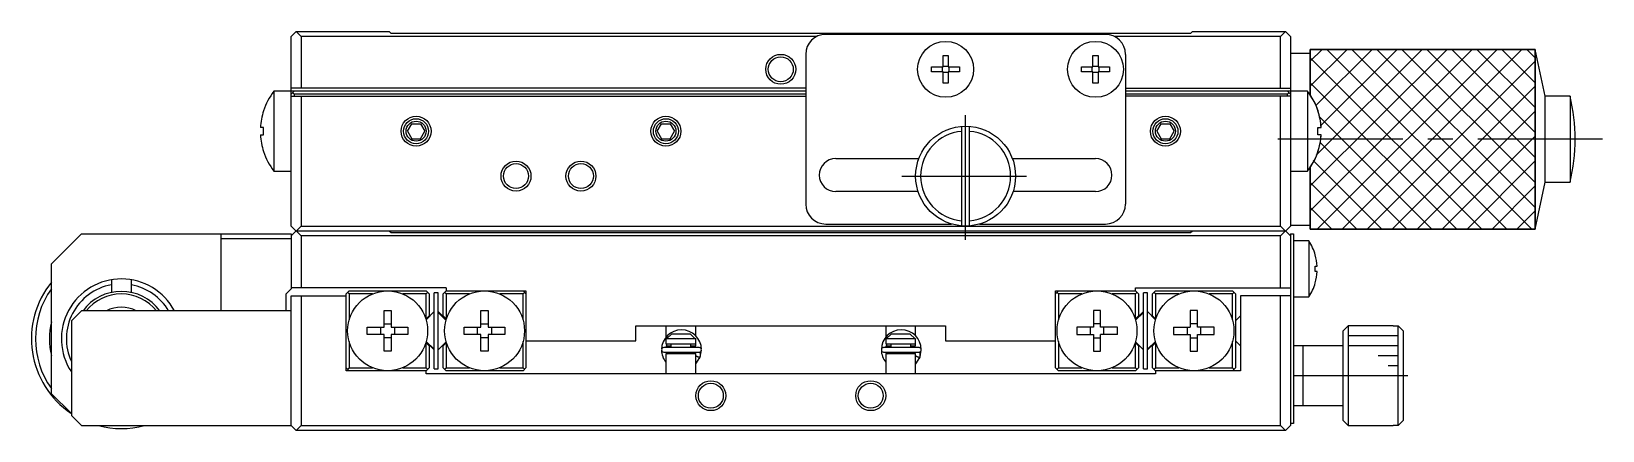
# Model space of a CAD drawing. Extents: x -157 to 386, y 5 to 334.
# Drawn here: x -16.5 to 140.8, y 293.9 to 333.9 of the extents above; entities that cross this region are included whole.
import ezdxf

# ---------------------------------------------------------------- set-up
doc = ezdxf.new("R2010")
doc.units = 0
doc.header["$LTSCALE"] = 10
doc.linetypes.add('CENTER', pattern=[2, 1.25, -0.25, 0.25, -0.25])
doc.layers.get('0').update_dxf_attribs({"linetype": 'CONTINUOUS'})
doc.layers.add('CENTER', color=1, linetype='CENTER')

msp = doc.modelspace()

# ---------------------------------------------------------------- linework, layer by layer
at = {"color": 7, "linetype": 'CONTINUOUS'}
for p, q in [((9.53937, 333.406287), (10.03937, 333.906287)), ((9.53937, 314.406287), (9.53937, 333.406287)), ((10.03937, 333.906287), (10.53937, 333.406287)), ((10.03937, 333.906287), (19.33937, 333.906287)), ((10.53937, 333.406287), (10.53937, 328.206287)), ((62.16759, 333.406287), (10.53937, 333.406287)), ((19.53937, 333.706287), (19.33937, 333.906287)), ((99.53937, 333.706287), (19.53937, 333.706287)), ((91.03937, 333.606287), (63.03937, 333.606287)), ((108.53937, 333.406287), (91.91115, 333.406287)), ((99.73937, 333.906287), (99.53937, 333.706287)), ((99.73937, 333.906287), (109.03937, 333.906287)), ((108.53937, 333.406287), (109.03937, 333.906287)), ((108.53937, 328.206287), (108.53937, 333.406287)), ((109.03937, 333.906287), (109.53937, 333.406287)), ((109.53937, 333.406287), (109.53937, 314.406287)), ((135.03937, 327.406287), (134.03937, 332.106287)), ((61.03937, 331.606287), (61.03937, 316.606287)), ((73.640231, 329.846287), (73.640231, 330.366287)), ((73.640231, 330.366287), (74.77937, 330.366287)), ((74.709928, 329.846287), (74.709928, 330.366287)), ((74.77937, 331.505426), (75.29937, 331.505426)), ((74.77937, 330.366287), (74.77937, 331.505426)), ((74.77937, 330.435729), (75.29937, 330.435729)), ((75.29937, 331.505426), (75.29937, 330.366287)), ((75.29937, 330.366287), (76.438509, 330.366287)), ((75.368812, 330.366287), (75.368812, 329.846287)), ((76.438509, 330.366287), (76.438509, 329.846287)), ((88.640231, 329.846287), (88.640231, 330.366287)), ((88.640231, 330.366287), (89.77937, 330.366287)), ((89.709928, 329.846287), (89.709928, 330.366287)), ((89.77937, 331.505426), (90.29937, 331.505426)), ((89.77937, 330.366287), (89.77937, 331.505426)), ((89.77937, 330.435729), (90.29937, 330.435729)), ((90.29937, 331.505426), (90.29937, 330.366287)), ((90.29937, 330.366287), (91.438509, 330.366287)), ((90.368812, 330.366287), (90.368812, 329.846287)), ((91.438509, 330.366287), (91.438509, 329.846287)), ((93.03937, 331.606287), (93.03937, 316.606287)), ((111.53937, 331.706287), (109.53937, 331.706287)), ((74.77937, 329.846287), (73.640231, 329.846287)), ((74.77937, 328.707148), (74.77937, 329.846287)), ((75.29937, 329.776845), (74.77937, 329.776845)), ((75.29937, 328.707148), (74.77937, 328.707148)), ((75.29937, 329.846287), (75.29937, 328.707148)), ((76.438509, 329.846287), (75.29937, 329.846287)), ((89.77937, 329.846287), (88.640231, 329.846287)), ((89.77937, 328.707148), (89.77937, 329.846287)), ((90.29937, 329.776845), (89.77937, 329.776845)), ((90.29937, 328.707148), (89.77937, 328.707148)), ((90.29937, 329.846287), (90.29937, 328.707148)), ((91.438509, 329.846287), (90.29937, 329.846287)), ((7.815895, 327.906287), (7.815895, 319.906287)), ((61.03937, 327.906287), (7.815895, 327.906287)), ((61.03937, 328.206287), (9.53937, 328.206287)), ((9.83937, 327.906287), (9.53937, 327.606287)), ((9.53937, 327.406287), (61.03937, 327.406287)), ((9.83937, 327.606287), (9.68937, 327.756287)), ((9.83937, 327.606287), (9.83937, 327.406287)), ((61.03937, 327.606287), (9.83937, 327.606287)), ((10.53937, 327.406287), (10.53937, 314.406287)), ((93.03937, 328.206287), (109.53937, 328.206287)), ((111.262845, 327.906287), (93.03937, 327.906287)), ((109.23937, 327.606287), (93.03937, 327.606287)), ((109.53937, 327.406287), (93.03937, 327.406287)), ((108.53937, 314.406287), (108.53937, 327.406287)), ((109.53937, 327.606287), (109.23937, 327.906287)), ((109.38937, 327.756287), (109.23937, 327.606287)), ((109.23937, 327.406287), (109.23937, 327.606287)), ((111.262845, 327.906287), (111.262845, 319.906287)), ((137.53937, 327.406287), (135.03937, 327.406287)), ((135.03937, 318.806287), (135.03937, 327.406287)), ((137.53937, 327.406287), (137.53937, 318.806287)), ((6.776787, 325.941718), (6.767738, 325.946131)), ((112.301952, 325.941718), (112.311001, 325.946131)), ((6.776787, 324.266287), (6.459339, 324.266287)), ((6.776787, 323.546287), (6.776787, 324.266287)), ((21.173344, 323.906287), (21.606357, 324.656287)), ((21.606357, 324.656287), (22.472383, 324.656287)), ((22.472383, 324.656287), (22.905395, 323.906287)), ((46.173344, 323.906287), (46.606357, 324.656287)), ((46.606357, 324.656287), (47.472383, 324.656287)), ((47.472383, 324.656287), (47.905395, 323.906287)), ((76.63937, 324.390262), (76.63937, 314.422313)), ((77.43937, 314.422313), (77.43937, 324.390262)), ((96.173344, 323.906287), (96.606357, 324.656287)), ((96.606357, 324.656287), (97.472383, 324.656287)), ((97.472383, 324.656287), (97.905395, 323.906287)), ((6.459339, 323.546287), (6.776787, 323.546287)), ((21.173344, 323.906287), (21.606357, 323.156287)), ((21.606357, 323.156287), (22.472383, 323.156287)), ((22.472383, 323.156287), (22.905395, 323.906287)), ((46.173344, 323.906287), (46.606357, 323.156287)), ((46.606357, 323.156287), (47.472383, 323.156287)), ((47.472383, 323.156287), (47.905395, 323.906287)), ((96.173344, 323.906287), (96.606357, 323.156287)), ((96.606357, 323.156287), (97.472383, 323.156287)), ((97.472383, 323.156287), (97.905395, 323.906287)), ((6.767738, 321.866443), (6.776787, 321.870857)), ((64.03937, 321.156287), (72.355621, 321.156287)), ((81.723118, 321.156287), (90.03937, 321.156287)), ((112.311001, 321.866443), (112.301952, 321.870857)), ((7.815895, 319.906287), (9.53937, 319.906287)), ((109.53937, 319.906287), (111.262845, 319.906287)), ((72.285687, 317.856287), (64.03937, 317.856287)), ((90.03937, 317.856287), (81.793053, 317.856287)), ((134.03937, 314.106287), (135.03937, 318.806287)), ((135.03937, 318.806287), (137.53937, 318.806287)), ((63.03937, 314.606287), (75.63937, 314.606287)), ((78.43937, 314.606287), (91.03937, 314.606287)), ((109.53937, 314.506287), (111.53937, 314.506287)), ((-11.46063, 313.606287), (-14.46063, 310.606287)), ((-11.46063, 313.606287), (9.53937, 313.606287)), ((2.53937, 305.906287), (2.53937, 313.606287)), ((9.53937, 313.106287), (2.53937, 313.106287)), ((9.53937, 314.406287), (10.53937, 313.406287)), ((9.53937, 313.406287), (10.53937, 314.406287)), ((9.53937, 313.606287), (9.53937, 308.106287)), ((109.03937, 313.906287), (10.03937, 313.906287)), ((10.53937, 314.406287), (108.53937, 314.406287)), ((108.53937, 313.406287), (10.53937, 313.406287)), ((10.53937, 313.406287), (10.53937, 308.206287)), ((19.53937, 313.706287), (19.33937, 313.906287)), ((99.53937, 313.706287), (19.53937, 313.706287)), ((99.73937, 313.906287), (99.53937, 313.706287)), ((108.53937, 314.406287), (109.53937, 313.406287)), ((108.53937, 313.406287), (109.53937, 314.406287)), ((108.53937, 308.206287), (108.53937, 313.406287)), ((109.53937, 313.606287), (109.83937, 313.606287)), ((109.53937, 313.606287), (109.53937, 294.406287)), ((109.83937, 313.606287), (109.83937, 294.606287)), ((111.381833, 312.906287), (109.83937, 312.906287)), ((111.381833, 312.906287), (111.381833, 307.306287)), ((112.032574, 311.505426), (112.038743, 311.508435)), ((-14.46063, 297.606287), (-14.46063, 310.606287)), ((112.032574, 309.846287), (112.032574, 310.366287)), ((112.032574, 310.366287), (112.225832, 310.366287)), ((112.225832, 309.846287), (112.032574, 309.846287)), ((-8.46063, 309.022367), (-8.46063, 307.749831)), ((-6.46063, 307.749831), (-6.46063, 309.022367)), ((112.038743, 308.70414), (112.032574, 308.707148)), ((9.03937, 307.606287), (9.53937, 308.106287)), ((9.03937, 305.906287), (9.03937, 307.606287)), ((25.03937, 308.206287), (9.53937, 308.206287)), ((9.53937, 294.406287), (9.53937, 307.406287)), ((9.53937, 307.406287), (15.03937, 307.406287)), ((10.53937, 307.406287), (10.53937, 294.406287)), ((15.03937, 307.606287), (15.33937, 307.906287)), ((15.03937, 299.906287), (15.03937, 307.606287)), ((15.33937, 307.606287), (15.18937, 307.756287)), ((15.33937, 307.906287), (23.03937, 307.906287)), ((15.33937, 307.606287), (15.33937, 304.991414)), ((17.669501, 307.606287), (15.33937, 307.606287)), ((23.03937, 307.606287), (20.709238, 307.606287)), ((23.03937, 307.906287), (23.33937, 307.606287)), ((23.18937, 307.756287), (23.03937, 307.606287)), ((23.03937, 305.115996), (23.03937, 307.606287)), ((23.33937, 307.606287), (23.33937, 305.415996)), ((23.83937, 300.106287), (23.83937, 307.706287)), ((24.23937, 307.706287), (23.83937, 307.706287)), ((24.23937, 300.106287), (24.23937, 307.706287)), ((24.73937, 307.606287), (25.03937, 307.906287)), ((24.73937, 305.415996), (24.73937, 307.606287)), ((25.03937, 307.606287), (24.88937, 307.756287)), ((25.03937, 308.206287), (25.03937, 307.906287)), ((25.03937, 307.906287), (33.03937, 307.906287)), ((25.03937, 307.606287), (25.03937, 305.115996)), ((27.369501, 307.606287), (25.03937, 307.606287)), ((32.73937, 307.606287), (30.409238, 307.606287)), ((32.73937, 307.906287), (33.03937, 307.606287)), ((32.88937, 307.756287), (32.73937, 307.606287)), ((32.73937, 304.991414), (32.73937, 307.606287)), ((33.03937, 307.906287), (33.03937, 300.206287)), ((86.03937, 300.206287), (86.03937, 307.906287)), ((86.03937, 307.906287), (94.03937, 307.906287)), ((86.03937, 307.606287), (86.33937, 307.906287)), ((86.33937, 307.606287), (86.18937, 307.756287)), ((88.669501, 307.606287), (86.33937, 307.606287)), ((86.33937, 307.606287), (86.33937, 304.991414)), ((94.03937, 307.606287), (91.709238, 307.606287)), ((94.03937, 307.906287), (94.03937, 308.206287)), ((94.03937, 308.206287), (109.53937, 308.206287)), ((94.03937, 307.906287), (94.33937, 307.606287)), ((94.18937, 307.756287), (94.03937, 307.606287)), ((94.03937, 305.115996), (94.03937, 307.606287)), ((94.33937, 307.606287), (94.33937, 305.415996)), ((94.83937, 300.106287), (94.83937, 307.706287)), ((95.23937, 307.706287), (94.83937, 307.706287)), ((95.23937, 300.106287), (95.23937, 307.706287)), ((95.73937, 307.606287), (96.03937, 307.906287)), ((95.73937, 305.415996), (95.73937, 307.606287)), ((96.03937, 307.606287), (95.88937, 307.756287)), ((96.03937, 307.906287), (103.73937, 307.906287)), ((96.03937, 307.606287), (96.03937, 305.115996)), ((98.369501, 307.606287), (96.03937, 307.606287)), ((103.73937, 307.606287), (101.409238, 307.606287)), ((103.73937, 307.906287), (104.03937, 307.606287)), ((103.88937, 307.756287), (103.73937, 307.606287)), ((103.73937, 304.991414), (103.73937, 307.606287)), ((104.03937, 307.606287), (104.03937, 300.206287)), ((104.53937, 307.406287), (104.53937, 299.906287)), ((109.53937, 307.406287), (104.53937, 307.406287)), ((108.53937, 294.406287), (108.53937, 307.406287)), ((109.83937, 307.306287), (111.381833, 307.306287)), ((-11.46063, 305.906287), (-12.46063, 304.906287)), ((9.53937, 305.906287), (-11.46063, 305.906287)), ((18.82937, 305.941718), (19.54937, 305.941718)), ((18.82937, 304.266287), (18.82937, 305.941718)), ((19.54937, 305.941718), (19.54937, 304.266287)), ((23.010958, 305.087584), (23.33937, 305.415996)), ((23.83937, 305.827608), (23.031325, 305.019563)), ((25.047415, 305.019563), (24.23937, 305.827608)), ((24.23937, 305.756897), (25.03186, 304.964407)), ((24.73937, 305.415996), (25.067782, 305.087584)), ((28.52937, 305.941718), (29.24937, 305.941718)), ((28.52937, 304.266287), (28.52937, 305.941718)), ((29.24937, 305.941718), (29.24937, 304.266287)), ((90.54937, 305.941718), (89.82937, 305.941718)), ((89.82937, 305.941718), (89.82937, 304.266287)), ((90.54937, 304.266287), (90.54937, 305.941718)), ((94.010958, 305.087584), (94.33937, 305.415996)), ((94.83937, 305.827608), (94.031325, 305.019563)), ((94.04688, 304.964407), (94.83937, 305.756897)), ((96.047415, 305.019563), (95.23937, 305.827608)), ((95.73937, 305.415996), (96.067782, 305.087584)), ((100.24937, 305.941718), (99.52937, 305.941718)), ((99.52937, 305.941718), (99.52937, 304.266287)), ((100.24937, 304.266287), (100.24937, 305.941718)), ((104.53937, 305.406287), (104.03937, 304.906287)), ((-12.46063, 304.906287), (-12.46063, 295.406287)), ((17.153939, 303.546287), (17.153939, 304.266287)), ((17.153939, 304.266287), (18.82937, 304.266287)), ((18.82937, 303.546287), (17.153939, 303.546287)), ((18.501341, 303.546287), (18.501341, 304.266287)), ((18.82937, 304.594316), (19.54937, 304.594316)), ((18.82937, 301.870857), (18.82937, 303.546287)), ((19.54937, 304.266287), (21.2248, 304.266287)), ((19.54937, 303.546287), (19.54937, 301.870857)), ((21.2248, 303.546287), (19.54937, 303.546287)), ((19.877399, 304.266287), (19.877399, 303.546287)), ((21.2248, 304.266287), (21.2248, 303.546287)), ((26.853939, 304.266287), (28.52937, 304.266287)), ((26.853939, 303.546287), (26.853939, 304.266287)), ((28.52937, 303.546287), (26.853939, 303.546287)), ((28.201341, 303.546287), (28.201341, 304.266287)), ((28.52937, 304.594316), (29.24937, 304.594316)), ((28.52937, 301.870857), (28.52937, 303.546287)), ((29.24937, 304.266287), (30.9248, 304.266287)), ((29.24937, 303.546287), (29.24937, 301.870857)), ((30.9248, 303.546287), (29.24937, 303.546287)), ((29.577399, 304.266287), (29.577399, 303.546287)), ((30.9248, 304.266287), (30.9248, 303.546287)), ((44.03937, 304.406287), (75.03937, 304.406287)), ((44.03937, 302.906287), (44.03937, 304.406287)), ((47.03937, 304.406287), (47.03937, 303.242751)), ((47.093687, 303.106287), (47.622855, 303.606287)), ((47.622855, 303.606287), (49.455885, 303.606287)), ((49.455885, 303.606287), (49.985053, 303.106287)), ((50.03937, 303.389693), (50.03937, 304.406287)), ((69.03937, 304.406287), (69.03937, 303.242751)), ((69.093687, 303.106287), (69.622855, 303.606287)), ((69.622855, 303.606287), (71.455885, 303.606287)), ((71.455885, 303.606287), (71.985053, 303.106287)), ((72.03937, 303.389693), (72.03937, 304.406287)), ((75.03937, 304.406287), (75.03937, 302.906287)), ((89.82937, 304.266287), (88.153939, 304.266287)), ((88.153939, 304.266287), (88.153939, 303.546287)), ((88.153939, 303.546287), (89.82937, 303.546287)), ((89.501341, 304.266287), (89.501341, 303.546287)), ((90.54937, 304.594316), (89.82937, 304.594316)), ((89.82937, 303.546287), (89.82937, 301.870857)), ((92.2248, 304.266287), (90.54937, 304.266287)), ((90.54937, 301.870857), (90.54937, 303.546287)), ((92.2248, 303.546287), (90.54937, 303.546287)), ((90.877399, 303.546287), (90.877399, 304.266287)), ((92.2248, 303.546287), (92.2248, 304.266287)), ((97.853939, 304.266287), (97.853939, 303.546287)), ((97.853939, 304.266287), (99.52937, 304.266287)), ((97.853939, 303.546287), (99.52937, 303.546287)), ((99.201341, 304.266287), (99.201341, 303.546287)), ((100.24937, 304.594316), (99.52937, 304.594316)), ((99.52937, 303.546287), (99.52937, 301.870857)), ((101.9248, 304.266287), (100.24937, 304.266287)), ((100.24937, 301.870857), (100.24937, 303.546287)), ((100.24937, 303.546287), (101.9248, 303.546287)), ((100.577399, 303.546287), (100.577399, 304.266287)), ((101.9248, 303.546287), (101.9248, 304.266287)), ((115.33937, 304.406287), (114.83937, 303.906287)), ((114.83937, 294.906287), (114.83937, 303.906287)), ((115.33937, 304.406287), (115.33937, 294.406287)), ((119.83937, 304.406287), (115.33937, 304.406287)), ((119.83937, 304.406287), (119.83937, 304.390262)), ((119.83937, 304.390262), (120.33937, 304.390262)), ((120.33937, 294.422313), (120.33937, 304.390262)), ((120.33937, 304.390262), (120.83937, 303.888474)), ((120.83937, 303.888474), (120.83937, 294.9241)), ((15.33937, 302.82116), (15.33937, 300.206287)), ((19.54937, 303.218258), (18.82937, 303.218258)), ((23.339375, 302.396584), (23.010958, 302.72499)), ((23.031325, 302.793012), (23.83937, 301.984967)), ((23.03937, 300.206287), (23.03937, 302.696579)), ((23.83937, 302.055678), (23.04688, 302.848168)), ((23.33937, 302.396579), (23.33937, 300.206287)), ((24.23937, 301.984967), (25.047415, 302.793012)), ((25.067782, 302.72499), (24.73937, 302.396579)), ((24.73937, 300.206287), (24.73937, 302.396579)), ((25.03937, 302.696579), (25.03937, 300.206287)), ((29.24937, 303.218258), (28.52937, 303.218258)), ((32.73937, 300.206287), (32.73937, 302.82116)), ((33.03937, 302.906287), (44.03937, 302.906287)), ((50.378679, 302.223821), (46.828679, 302.223821)), ((47.03937, 303.106287), (47.03937, 302.606287)), ((50.03937, 303.106287), (47.03937, 303.106287)), ((47.03937, 302.606287), (50.03937, 302.606287)), ((47.069794, 302.223885), (47.177028, 302.606389)), ((47.107406, 302.406287), (47.53937, 302.406287)), ((47.53937, 302.606287), (47.53937, 302.223821)), ((49.53937, 302.223821), (49.53937, 302.606287)), ((49.53937, 302.406287), (50.03937, 302.406287)), ((50.03937, 302.606287), (50.03937, 303.106287)), ((50.03937, 302.406287), (50.03937, 302.582727)), ((50.476404, 301.298725), (50.602725, 301.978764)), ((72.378679, 302.223821), (68.828679, 302.223821)), ((69.03937, 303.106287), (69.03937, 302.606287)), ((72.03937, 303.106287), (69.03937, 303.106287)), ((69.03937, 302.606287), (72.03937, 302.606287)), ((69.069794, 302.223885), (69.177028, 302.606389)), ((69.107406, 302.406287), (69.53937, 302.406287)), ((69.53937, 302.606287), (69.53937, 302.223821)), ((71.53937, 302.223821), (71.53937, 302.606287)), ((71.53937, 302.406287), (72.03937, 302.406287)), ((72.03937, 302.606287), (72.03937, 303.106287)), ((72.03937, 302.406287), (72.03937, 302.582727)), ((72.476404, 301.298725), (72.602725, 301.978764)), ((75.03937, 302.906287), (86.03937, 302.906287)), ((86.33937, 302.82116), (86.33937, 300.206287)), ((89.82937, 303.218258), (90.54937, 303.218258)), ((94.339375, 302.396584), (94.010958, 302.72499)), ((94.031325, 302.793012), (94.83937, 301.984967)), ((94.03937, 300.206287), (94.03937, 302.696579)), ((94.33937, 302.396579), (94.33937, 300.206287)), ((96.03186, 302.848168), (95.23937, 302.055678)), ((95.23937, 301.984967), (96.047415, 302.793012)), ((96.067782, 302.72499), (95.73937, 302.396579)), ((95.73937, 300.206287), (95.73937, 302.396579)), ((96.03937, 302.696579), (96.03937, 300.206287)), ((99.52937, 303.218258), (100.24937, 303.218258)), ((103.73937, 300.206287), (103.73937, 302.82116)), ((104.03937, 302.906287), (104.53937, 302.406287)), ((114.83937, 302.406287), (109.83937, 302.406287)), ((110.83937, 296.406287), (110.83937, 302.406287)), ((19.54937, 301.870857), (18.82937, 301.870857)), ((29.24937, 301.870857), (28.52937, 301.870857)), ((46.73939, 301.276516), (46.760798, 301.221782)), ((46.760623, 301.222616), (46.761297, 301.222894)), ((46.761026, 301.224363), (46.760624, 301.222614)), ((46.760798, 301.221782), (46.760624, 301.222614)), ((46.828679, 301.773821), (50.378679, 301.773821)), ((50.03937, 301.606287), (47.03937, 301.606287)), ((47.03937, 301.606287), (47.03937, 299.606287)), ((47.103769, 301.606208), (47.069475, 301.773754)), ((47.175481, 301.606312), (47.429315, 301.773821)), ((47.53937, 301.773821), (47.53937, 301.606287)), ((49.53937, 301.606287), (49.53937, 301.773821)), ((49.778042, 301.773821), (50.03307, 301.603436)), ((50.441224, 301.212269), (50.039331, 301.374275)), ((50.03937, 299.606287), (50.03937, 301.606287)), ((50.044443, 301.382195), (50.03937, 301.386107)), ((50.039605, 300.607823), (50.445993, 301.222068)), ((50.050749, 301.37782), (50.044443, 301.382195)), ((50.058251, 301.373011), (50.050749, 301.37782)), ((50.066898, 301.367796), (50.058251, 301.373011)), ((50.076638, 301.362211), (50.066898, 301.367796)), ((50.087408, 301.356289), (50.076638, 301.362211)), ((50.09914, 301.350069), (50.087408, 301.356289)), ((50.111759, 301.34359), (50.09914, 301.350069)), ((50.125186, 301.336893), (50.111759, 301.34359)), ((50.139336, 301.33002), (50.125186, 301.336893)), ((50.154119, 301.323015), (50.139336, 301.33002)), ((50.169441, 301.315922), (50.154119, 301.323015)), ((50.185205, 301.308787), (50.169441, 301.315922)), ((50.201311, 301.301654), (50.185205, 301.308787)), ((50.217658, 301.294569), (50.201311, 301.301654)), ((50.234141, 301.287577), (50.217658, 301.294569)), ((50.250657, 301.280721), (50.234141, 301.287577)), ((50.2671, 301.274046), (50.250657, 301.280721)), ((50.283367, 301.267593), (50.2671, 301.274046)), ((50.299354, 301.261404), (50.283367, 301.267593)), ((50.31496, 301.255518), (50.299354, 301.261404)), ((50.330086, 301.249971), (50.31496, 301.255518)), ((50.344636, 301.2448), (50.330086, 301.249971)), ((50.358519, 301.240037), (50.344636, 301.2448)), ((50.371645, 301.235712), (50.358519, 301.240037)), ((50.383933, 301.231852), (50.371645, 301.235712)), ((50.395304, 301.228482), (50.383933, 301.231852)), ((50.405686, 301.225624), (50.395304, 301.228482)), ((50.415013, 301.223295), (50.405686, 301.225624)), ((50.409259, 301.140192), (50.476404, 301.298725)), ((50.423226, 301.22151), (50.415013, 301.223295)), ((50.430274, 301.220281), (50.423226, 301.22151)), ((50.436111, 301.219615), (50.430274, 301.220281)), ((50.4407, 301.219516), (50.436111, 301.219615)), ((50.444013, 301.219986), (50.4407, 301.219516)), ((50.442103, 301.212908), (50.441224, 301.212269)), ((50.446029, 301.22102), (50.444013, 301.219986)), ((50.447328, 301.779235), (50.445318, 301.783991)), ((50.446734, 301.222614), (50.446029, 301.22102)), ((50.44656, 301.221782), (50.45903, 301.253432)), ((50.460352, 301.745775), (50.447328, 301.779235)), ((50.45903, 301.253432), (50.470555, 301.287435)), ((50.471692, 301.711714), (50.460352, 301.745775)), ((50.470555, 301.287435), (50.48037, 301.321966)), ((50.48132, 301.677137), (50.471692, 301.711714)), ((50.48037, 301.321966), (50.488451, 301.356937)), ((50.489212, 301.642127), (50.48132, 301.677137)), ((50.488451, 301.356937), (50.494777, 301.392264)), ((50.495349, 301.606771), (50.489212, 301.642127)), ((50.494777, 301.392264), (50.499334, 301.427858)), ((50.499715, 301.571156), (50.495349, 301.606771)), ((50.499334, 301.427858), (50.502111, 301.463632)), ((50.502302, 301.535369), (50.499715, 301.571156)), ((50.502111, 301.463632), (50.503101, 301.499498)), ((50.503101, 301.499498), (50.502302, 301.535369)), ((68.73939, 301.276516), (68.760798, 301.221782)), ((68.760623, 301.222616), (68.761297, 301.222894)), ((68.761026, 301.224363), (68.760624, 301.222614)), ((68.760798, 301.221782), (68.760624, 301.222614)), ((68.828679, 301.773821), (72.378679, 301.773821)), ((72.03937, 301.606287), (69.03937, 301.606287)), ((69.03937, 301.606287), (69.03937, 299.606287)), ((69.103769, 301.606208), (69.069475, 301.773754)), ((69.175481, 301.606312), (69.429315, 301.773821)), ((69.53937, 301.773821), (69.53937, 301.606287)), ((71.53937, 301.606287), (71.53937, 301.773821)), ((71.778042, 301.773821), (72.03307, 301.603436)), ((72.442103, 301.212908), (72.039331, 301.374275)), ((72.03937, 299.606287), (72.03937, 301.606287)), ((72.044443, 301.382195), (72.03937, 301.386107)), ((72.039605, 300.607823), (72.445993, 301.222068)), ((72.050749, 301.37782), (72.044443, 301.382195)), ((72.058251, 301.373011), (72.050749, 301.37782)), ((72.066898, 301.367796), (72.058251, 301.373011)), ((72.076638, 301.362211), (72.066898, 301.367796)), ((72.087408, 301.356289), (72.076638, 301.362211)), ((72.09914, 301.350069), (72.087408, 301.356289)), ((72.111759, 301.34359), (72.09914, 301.350069)), ((72.125186, 301.336893), (72.111759, 301.34359)), ((72.139336, 301.33002), (72.125186, 301.336893)), ((72.154119, 301.323015), (72.139336, 301.33002)), ((72.169441, 301.315922), (72.154119, 301.323015)), ((72.185205, 301.308787), (72.169441, 301.315922)), ((72.201311, 301.301654), (72.185205, 301.308787)), ((72.217658, 301.294569), (72.201311, 301.301654)), ((72.234141, 301.287577), (72.217658, 301.294569)), ((72.250657, 301.280721), (72.234141, 301.287577)), ((72.2671, 301.274046), (72.250657, 301.280721)), ((72.283367, 301.267593), (72.2671, 301.274046)), ((72.299354, 301.261404), (72.283367, 301.267593)), ((72.31496, 301.255518), (72.299354, 301.261404)), ((72.330086, 301.249971), (72.31496, 301.255518)), ((72.344636, 301.2448), (72.330086, 301.249971)), ((72.358519, 301.240037), (72.344636, 301.2448)), ((72.371645, 301.235712), (72.358519, 301.240037)), ((72.383933, 301.231852), (72.371645, 301.235712)), ((72.395304, 301.228482), (72.383933, 301.231852)), ((72.405686, 301.225624), (72.395304, 301.228482)), ((72.415013, 301.223295), (72.405686, 301.225624)), ((72.409259, 301.140192), (72.442771, 301.21448)), ((72.423226, 301.22151), (72.415013, 301.223295)), ((72.430274, 301.220281), (72.423226, 301.22151)), ((72.436111, 301.219615), (72.430274, 301.220281)), ((72.4407, 301.219516), (72.436111, 301.219615)), ((72.444013, 301.219986), (72.4407, 301.219516)), ((72.442771, 301.21448), (72.476404, 301.298725)), ((72.446029, 301.22102), (72.444013, 301.219986)), ((72.447328, 301.779235), (72.445318, 301.783991)), ((72.446734, 301.222614), (72.446029, 301.22102)), ((72.44656, 301.221782), (72.45903, 301.253432)), ((72.460352, 301.745775), (72.447328, 301.779235)), ((72.45903, 301.253432), (72.470555, 301.287435)), ((72.471692, 301.711714), (72.460352, 301.745775)), ((72.470555, 301.287435), (72.48037, 301.321966)), ((72.48132, 301.677137), (72.471692, 301.711714)), ((72.48037, 301.321966), (72.488451, 301.356937)), ((72.489212, 301.642127), (72.48132, 301.677137)), ((72.488451, 301.356937), (72.494777, 301.392264)), ((72.495349, 301.606771), (72.489212, 301.642127)), ((72.494777, 301.392264), (72.499334, 301.427858)), ((72.499715, 301.571156), (72.495349, 301.606771)), ((72.499334, 301.427858), (72.502111, 301.463632)), ((72.502302, 301.535369), (72.499715, 301.571156)), ((72.502111, 301.463632), (72.503101, 301.499498)), ((72.503101, 301.499498), (72.502302, 301.535369)), ((89.82937, 301.870857), (90.54937, 301.870857)), ((99.52937, 301.870857), (100.24937, 301.870857)), ((15.03937, 300.206287), (15.33937, 299.906287)), ((23.03937, 299.906287), (15.03937, 299.906287)), ((15.18937, 300.056287), (15.33937, 300.206287)), ((15.33937, 300.206287), (17.669501, 300.206287)), ((20.709238, 300.206287), (23.03937, 300.206287)), ((23.03937, 300.206287), (23.18937, 300.056287)), ((23.03937, 299.906287), (23.33937, 300.206287)), ((23.03937, 299.606287), (23.03937, 299.906287)), ((96.03937, 299.606287), (23.03937, 299.606287)), ((23.83937, 300.106287), (24.23937, 300.106287)), ((24.73937, 300.206287), (25.03937, 299.906287)), ((24.88937, 300.056287), (25.03937, 300.206287)), ((25.03937, 300.206287), (27.369501, 300.206287)), ((32.73937, 299.906287), (25.03937, 299.906287)), ((30.409238, 300.206287), (32.73937, 300.206287)), ((32.73937, 300.206287), (32.88937, 300.056287)), ((32.73937, 299.906287), (33.03937, 300.206287)), ((86.03937, 300.206287), (86.33937, 299.906287)), ((86.18937, 300.056287), (86.33937, 300.206287)), ((86.33937, 300.206287), (88.669501, 300.206287)), ((94.03937, 299.906287), (86.33937, 299.906287)), ((91.709238, 300.206287), (94.03937, 300.206287)), ((94.03937, 300.206287), (94.18937, 300.056287)), ((94.03937, 299.906287), (94.33937, 300.206287)), ((94.83937, 300.106287), (95.23937, 300.106287)), ((95.73937, 300.206287), (96.03937, 299.906287)), ((95.88937, 300.056287), (96.03937, 300.206287)), ((96.03937, 300.206287), (98.369501, 300.206287)), ((96.03937, 299.906287), (96.03937, 299.606287)), ((104.53937, 299.906287), (96.03937, 299.906287)), ((101.409238, 300.206287), (103.73937, 300.206287)), ((103.73937, 300.206287), (103.88937, 300.056287)), ((103.73937, 299.906287), (104.03937, 300.206287)), ((-14.46063, 297.606287), (-12.46063, 295.606287)), ((109.83937, 296.406287), (114.83937, 296.406287)), ((-12.46063, 295.406287), (-11.46063, 294.406287)), ((-11.46063, 294.406287), (9.53937, 294.406287)), ((9.53937, 294.406287), (10.03937, 293.906287)), ((10.03937, 293.906287), (10.53937, 294.406287)), ((10.53937, 294.406287), (108.53937, 294.406287)), ((108.53937, 294.406287), (109.03937, 293.906287)), ((109.03937, 293.906287), (109.53937, 294.406287)), ((109.83937, 294.606287), (109.53937, 294.606287)), ((114.83937, 294.906287), (115.33937, 294.406287)), ((115.33937, 294.406287), (119.83937, 294.406287)), ((120.33937, 294.422313), (119.83937, 294.422313)), ((119.83937, 294.422313), (119.83937, 294.406287)), ((120.83937, 294.9241), (120.33937, 294.422313)), ((109.03937, 293.906287), (10.03937, 293.906287))]:
    msp.add_line(p, q, dxfattribs=at)
at = {"color": 3, "linetype": 'CONTINUOUS'}
for p, q in [((111.53937, 332.106287), (111.53937, 327.524298)), ((134.03937, 332.106287), (111.53937, 332.106287)), ((111.53937, 330.922453), (112.723205, 332.106287)), ((111.53937, 328.422453), (115.223205, 332.106287)), ((111.53937, 318.422453), (125.223205, 332.106287)), ((111.53937, 315.922453), (127.723205, 332.106287)), ((111.53937, 327.524298), (111.53937, 332.106287)), ((111.53937, 332.106287), (134.03937, 332.106287)), ((112.104642, 326.487725), (117.723205, 332.106287)), ((112.215919, 321.599002), (122.723205, 332.106287)), ((112.223205, 314.106287), (130.223205, 332.106287)), ((112.612438, 324.49552), (120.223205, 332.106287)), ((113.198056, 332.106287), (131.198056, 314.106287)), ((114.723205, 314.106287), (132.723205, 332.106287)), ((115.698056, 332.106287), (133.698056, 314.106287)), ((118.198056, 332.106287), (134.03937, 316.264973)), ((120.698056, 332.106287), (134.03937, 318.764973)), ((123.198056, 332.106287), (134.03937, 321.264973)), ((125.698056, 332.106287), (134.03937, 323.764973)), ((128.198056, 332.106287), (134.03937, 326.264973)), ((130.698056, 332.106287), (134.03937, 328.764973)), ((133.198056, 332.106287), (134.03937, 331.264973)), ((134.03937, 332.106287), (134.03937, 314.106287)), ((111.53937, 331.264973), (128.698056, 314.106287)), ((117.223205, 314.106287), (134.03937, 330.922453)), ((111.53937, 328.764973), (126.198056, 314.106287)), ((119.723205, 314.106287), (134.03937, 328.422453)), ((122.223205, 314.106287), (134.03937, 325.922453)), ((112.301952, 323.546287), (112.301952, 324.266287)), ((112.301952, 324.266287), (112.619401, 324.266287)), ((112.301952, 323.546287), (112.301952, 324.266287)), ((112.301952, 324.266287), (112.629393, 324.266287)), ((112.305378, 324.18846), (112.383205, 324.266287)), ((112.483574, 325.320769), (123.698056, 314.106287)), ((112.619401, 323.546287), (112.301952, 323.546287)), ((112.629393, 323.546287), (112.301952, 323.546287)), ((112.53846, 322.765883), (121.198056, 314.106287)), ((124.723205, 314.106287), (134.03937, 323.422453)), ((111.832585, 320.971758), (111.902953, 320.90139)), ((111.902924, 320.901419), (118.698056, 314.106287)), ((112.11291, 321.495993), (112.216131, 321.599213)), ((127.223205, 314.106287), (134.03937, 320.922453)), ((111.53937, 320.288277), (111.53937, 314.106287)), ((111.53937, 314.106287), (111.53937, 320.288277)), ((111.53937, 318.764973), (116.198056, 314.106287)), ((129.723205, 314.106287), (134.03937, 318.422453)), ((111.53937, 316.264973), (113.698056, 314.106287)), ((132.223205, 314.106287), (134.03937, 315.922453)), ((111.53937, 314.106287), (134.03937, 314.106287)), ((134.03937, 314.106287), (111.53937, 314.106287)), ((120.33937, 303.406287), (115.33937, 303.406287)), ((120.33937, 302.406287), (115.33937, 302.406287)), ((120.33937, 301.406287), (118.33937, 301.406287)), ((120.33937, 300.406287), (119.33937, 300.406287))]:
    msp.add_line(p, q, dxfattribs=at)
at = {"color": 9, "linetype": 'CONTINUOUS'}
msp.add_line((134.03937, 314.106287), (134.03937, 332.106287), dxfattribs=at)
at = {"color": 7, "linetype": 'CONTINUOUS'}
for centre, radius in [((75.03937, 330.106287), 2.8), ((90.03937, 330.106287), 2.8), ((58.53937, 330.106287), 1.25), ((22.03937, 323.906287), 1.25), ((22.03937, 323.906287), 1), ((47.03937, 323.906287), 1.25), ((47.03937, 323.906287), 1), ((77.03937, 319.406287), 5), ((97.03937, 323.906287), 1.25), ((97.03937, 323.906287), 1), ((32.03937, 319.406287), 1.25), ((38.53937, 319.406287), 1.25), ((19.18937, 303.906287), 4), ((28.88937, 303.906287), 4), ((90.18937, 303.906287), 4), ((99.88937, 303.906287), 4), ((51.53937, 297.406287), 1.25), ((67.53937, 297.406287), 1.25)]:
    msp.add_circle(centre, radius, dxfattribs=at)
at = {"color": 3, "linetype": 'CONTINUOUS'}
for centre in [(58.53937, 330.106287), (22.03937, 323.906287), (47.03937, 323.906287), (97.03937, 323.906287), (32.03937, 319.406287), (38.53937, 319.406287), (51.53937, 297.406287), (67.53937, 297.406287)]:
    msp.add_circle(centre, 1.5, dxfattribs=at)
at = {"color": 7, "linetype": 'CONTINUOUS'}
for centre, radius, start, end in [((63.03937, 331.606287), 2, 90, 180), ((91.03937, 331.606287), 2, 0, 90), ((12.93937, 323.906287), 6.5, 142.020128, 161.710277), ((119.29937, 323.106287), 18.74, 346.734971, 13.265029), ((12.93937, 323.906287), 6.490023, 161.722202, 176.820185), ((106.13937, 323.906287), 6.490023, 3.179815, 18.277798), ((12.93937, 323.906287), 6.490023, 183.179815, 198.277798), ((77.03937, 319.406287), 4.5, 95.099689, 264.900311), ((77.03937, 319.406287), 4.5, 275.099689, 84.900311), ((106.13937, 323.906287), 6.490023, 341.722202, 356.820185), ((12.93937, 323.906287), 6.5, 198.289723, 217.979872), ((64.03937, 319.506287), 1.65, 90, 270), ((90.03937, 319.506287), 1.65, 270, 90), ((63.03937, 316.606287), 2, 180, 270), ((91.03937, 316.606287), 2, 270, 0), ((107.23937, 310.106287), 5, 16.285843, 34.055798), ((107.23937, 310.106287), 4.993235, 2.984767, 16.272555), ((107.23937, 310.106287), 4.993235, 343.727445, 357.015233), ((-7.46063, 303.106287), 9, 141.057559, 235.859311), ((-7.46063, 303.106287), 6, 27.818139, 213.55731), ((-7.46063, 303.106287), 5.5, 100.475679, 204.619977), ((-7.46063, 303.106287), 5.5, 30.603295, 79.524315), ((107.23937, 310.106287), 5, 325.944202, 343.714157), ((-7.46063, 303.106287), 8.6, 144.484016, 215.515984), ((-7.46063, 303.106287), 4.75, 36.119668, 143.880332), ((-7.46063, 303.106287), 3.175, 61.871172, 118.128828), ((-7.46063, 303.106287), 7.2, 166.463797, 193.536203), ((48.603718, 301.998745), 1.999165, 0.746037, 179.279612), ((70.603718, 301.998745), 1.999165, 0.746037, 179.279612), ((46.828679, 301.998821), 0.225, 90, 270), ((48.609317, 302.000568), 2.004847, 180.77296, 218.443799), ((50.378679, 301.998821), 0.225, 270, 90), ((68.828679, 301.998821), 0.225, 90, 270), ((70.609317, 302.000568), 2.004847, 180.77296, 218.443799), ((72.378679, 301.998821), 0.225, 270, 90), ((-7.46063, 303.106287), 9, 255.164888, 284.835112)]:
    msp.add_arc(centre, radius, start, end, dxfattribs=at)
at = {"color": 3, "linetype": 'CONTINUOUS'}
for centre, radius, start, end in [((106.13937, 323.906287), 6.5, 18.289723, 37.979872), ((106.13937, 323.906287), 6.5, 3.174929, 33.822162), ((106.13937, 323.906287), 6.5, 326.177838, 356.825071), ((106.13937, 323.906287), 6.5, 322.020128, 341.710277), ((-7.46063, 303.106287), 4.5, 38.478595, 141.521405)]:
    msp.add_arc(centre, radius, start, end, dxfattribs=at)
at = {"layer": 'CENTER', "color": 1, "linetype": 'CENTER'}
for p, q in [((77.03937, 313.006287), (77.03937, 325.806287)), ((140.78937, 323.106287), (108.28937, 323.106287)), ((70.63937, 319.406287), (83.43937, 319.406287)), ((121.28937, 299.406287), (109.83937, 299.406287))]:
    msp.add_line(p, q, dxfattribs=at)

doc.saveas('drawing.dxf')
